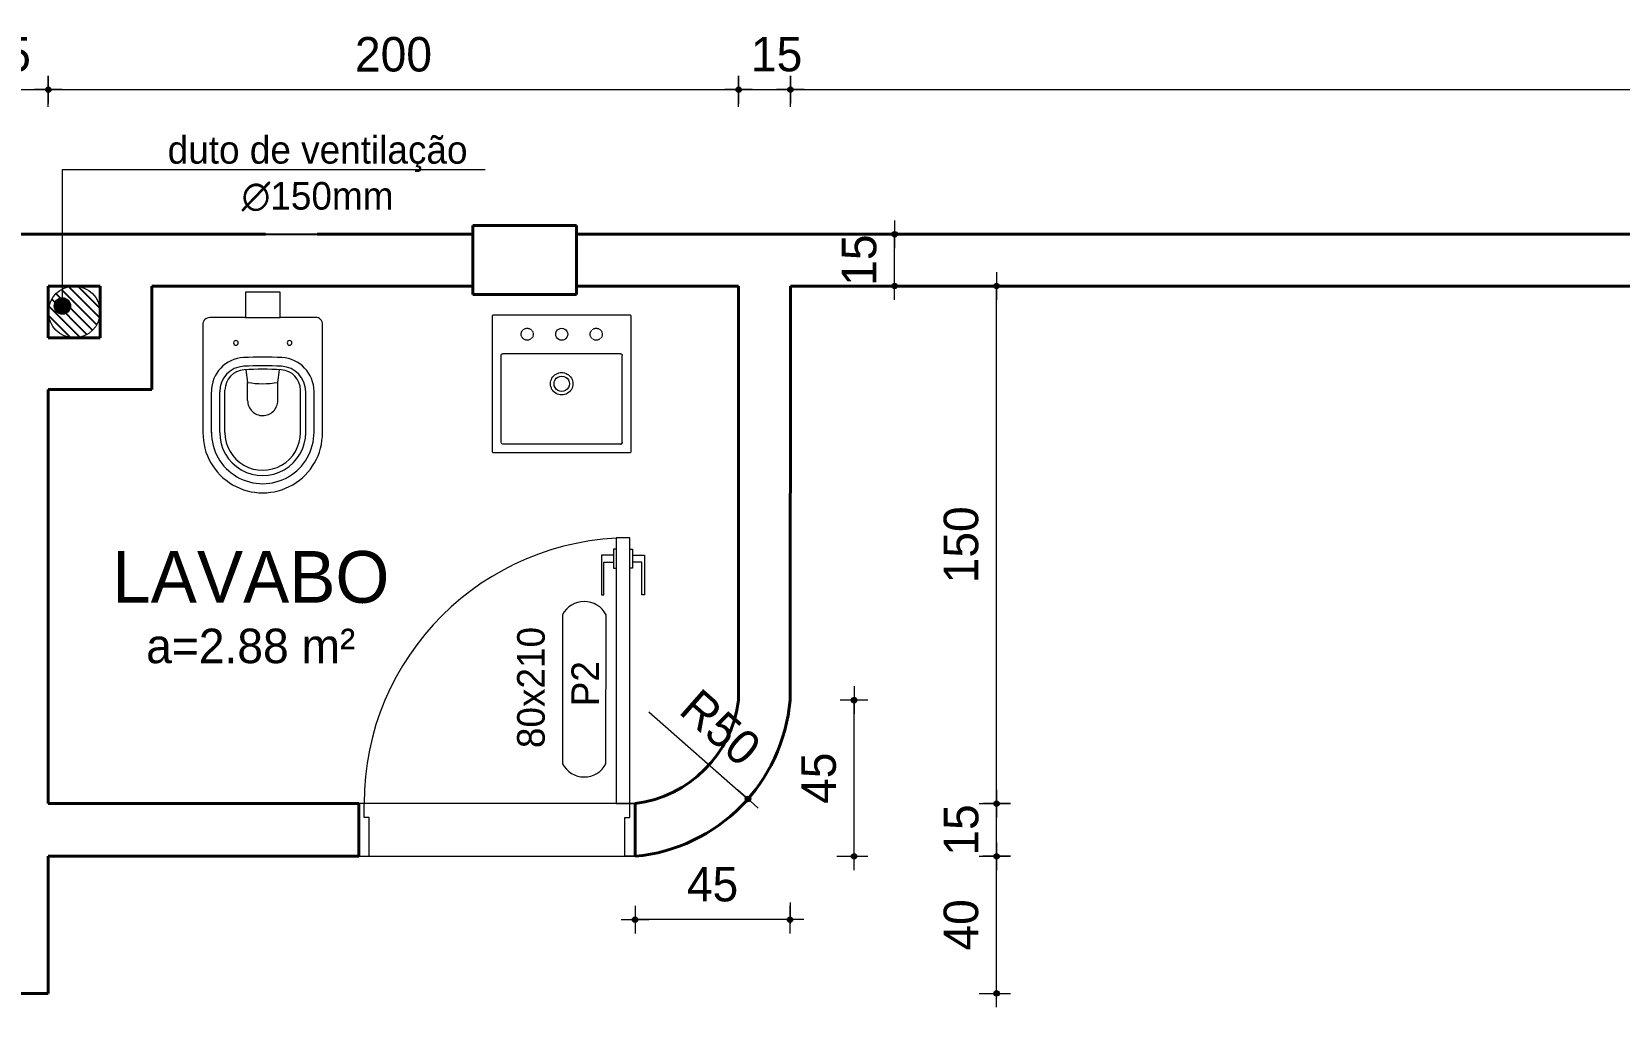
# Model space of a CAD drawing. Header units: millimetres. Extents: x 13204 to 24802, y 21209 to 40694.
# Drawn here: x 19072.3 to 19532, y 33315.8 to 33598.5 of the extents above; entities that cross this region are included whole.
import ezdxf
from ezdxf.enums import TextEntityAlignment as Align

# ---------------------------------------------------------------- set-up
doc = ezdxf.new("R2010")
doc.units = ezdxf.units.MM
doc.linetypes.add('CACHE', pattern=[0.24, 0.12, -0.12])
doc.linetypes.add('CONTINU', pattern=[0])
for name, color, linetype, lineweight in [('COTAS', 30, 'Continuous', 5), ('ESPECARQ', 2, 'Continuous', 20), ('Esquadrias', 2, 'Continuous', 20), ('Louças', 150, 'Continuous', 15), ('PAREDE', 1, 'Continuous', 40), ('Paredes', 1, 'Continuous', 40), ('PISO', 5, 'Continuous', 5), ('TEXTO', 4, 'Continuous', 5)]:
    doc.layers.add(name, color=color, linetype=linetype, lineweight=lineweight)
for name, color, linetype in [('EIXO', 1, 'Continuous'), ('HACHURAS', 8, 'Continuous'), ('PISOPEITORIL', 7, 'Continuous')]:
    doc.layers.add(name, color=color, linetype=linetype)
doc.styles.add('LANA', font='stylu.ttf')
doc.styles.add('REGUA60', font='cityb___.ttf', dxfattribs={"width": 1.4})
doc.dimstyles.new('COTA 50', dxfattribs={"dimscale": 0, "dimtxt": 10, "dimasz": 0.5, "dimexe": 1.25, "dimexo": 5, "dimgap": 5, "dimtad": 1, "dimdec": 0, "dimtxsty": 'LANA', "dimblk": 'cota', "dimcen": 2.5, "dimse2": 1, "dimclrd": 256, "dimclre": 256, "dimclrt": 256, "dimaunit": 1, "dimadec": 0, "dimazin": 0, "dimtfac": 1, "dimtdec": 0, "dimtmove": 0, "dimatfit": 3, "dimldrblk": 'DOTSMALL', "dimfxl": 5, "dimfxlon": 1, "dimtzin": 9, "dimlwd": -1, "dimlwe": -1, "dimarcsym": 0})

# ---------------------------------------------------------------- blocks, each defined once
blk = doc.blocks.new('P20X30V')
at = {"layer": 'Paredes'}
for p, q in [((0.1, 0.15), (-0.1, 0.15)), ((-0.1, 0.15), (-0.1, -0.15)), ((0.1, -0.15), (0.1, 0.15)), ((-0.1, -0.15), (0.1, -0.15)), ((0.0345, -0.1497), (0.0345, -0.1497))]:
    blk.add_line(p, q, dxfattribs=at)
blk = doc.blocks.new('7408317_p')
at = {"layer": 'Louças'}
blk.add_lwpolyline([(200, 198.7), (198.2, 200.5), (-198.3, 200.5), (-200, 198.7), (-200, -197.7), (-198.3, -199.5), (198.2, -199.5), (200, -197.7)], close=True, dxfattribs=at)
at = {"layer": 'Louças', "linetype": 'CACHE'}
for points in [[(-100, 161.5, 1.00004), (-100, 126.5)], [(-100, 126.5, 1.000058), (-100, 161.5)], [(100, 161.5, 1.000022), (100, 126.5)], [(100, 126.5, 1.000056), (100, 161.5)]]:
    blk.add_lwpolyline(points, format="xyb", dxfattribs=at)
at = {"layer": 'Louças', "linetype": 'CONTINU'}
for points in [[(0, 161.5, 1.00026), (0, 126.5)], [(0, 126.5, 1.000277), (0, 161.5)], [(-170.3, 87.5, 0.414587), (-175.3, 82.5)], [(175.4, 82.5, 0.414612), (170.4, 87.5)], [(0, 33, 1.000349), (0, -32)], [(0, 22.7, 1.000759), (0, -21.8)], [(0, -32, 1.000654), (0, 33)], [(0, -21.8, 1.000698), (0, 22.7)], [(-173.6, -173, -0.197042), (-175, -169.5)], [(-175, -169.5, 0.414578), (-170, -174.5)], [(-170, -174.5, -0.19704), (-173.6, -173)], [(170.6, -174.5, 0.413833), (175, -170.1)]]:
    blk.add_lwpolyline(points, format="xyb", dxfattribs=at)
for points in [[(-175, -169.5), (-175.3, 82.5)], [(-170.3, 87.5), (170.4, 87.5)], [(175, -170.1), (175.4, 82.5)], [(-170, -174.5), (170.6, -174.5)]]:
    blk.add_lwpolyline(points, dxfattribs=at)
blk = doc.blocks.new('7113117_p')
at = {"layer": 'Louças'}
blk.add_lwpolyline([(172.9, -144, 0.467984), (153.2, -124.3), (50, -124.3), (50, -50.4), (-50.4, -50.4), (-50.4, -124.3), (-153.6, -124.3, 0.441665), (-173.3, -144), (-173.3, -457.4, 1.008711), (172.9, -457.4)], format="xyb", close=True, dxfattribs=at)
at = {"layer": 'Louças', "linetype": 'CONTINU'}
blk.add_lwpolyline([(-50.4, -124.3), (50, -124.3)], dxfattribs=at)
at = {"layer": 'Louças', "color": 8, "linetype": 'CONTINU'}
for points in [[(-77.7, -190.6, 1), (-77.7, -204.4)], [(-77.7, -204.4, 1), (-77.7, -190.6)], [(77.7, -190.6, 1), (77.7, -204.4)], [(77.7, -204.4, 1), (77.7, -190.6)], [(-55.5, -240.3, 0.40075), (-148.8, -338.1)], [(-55, -265.2, 0.398103), (-124.8, -338.9)], [(-53.8, -275.4, 0.398153), (-109.4, -334.2)], [(55.1, -240.3, 0.027466), (-55.5, -240.3)], [(54.7, -265.2, 0.027933), (-55, -265.2)], [(53.4, -275.4, 0.02758), (-53.8, -275.4)], [(109, -334.2, 0.398153), (53.4, -275.4)], [(124.4, -338.9, 0.398024), (54.7, -265.2)], [(148.4, -338.1, 0.400736), (55.1, -240.3)], [(-43.9, -311.9, 0.088949), (43.5, -312)], [(-43.9, -364.6, 0.417873), (0, -408.2)], [(0, -408.2, 0.414762), (43.5, -364.6)], [(-148.8, -456.1, 1.005641), (148.4, -456.1)], [(-124.8, -457.4, 1.001107), (124.4, -457.1)], [(-109.4, -457.4, 1.001183), (109, -457.1)]]:
    blk.add_lwpolyline(points, format="xyb", dxfattribs=at)
for points in [[(-48.9, -275.2), (-43.9, -311.9)], [(43.5, -312), (48.5, -275.2)], [(-43.9, -364.6), (-43.9, -311.9)], [(43.5, -364.6), (43.5, -312)], [(-148.8, -458.5), (-148.8, -339)], [(-124.8, -457.4), (-124.8, -338.9)], [(-109.4, -457.4), (-109.4, -334.2)], [(109, -457.1), (109, -334.2)], [(124.4, -457.1), (124.4, -338.9)], [(148.4, -458.5), (148.4, -339)]]:
    blk.add_lwpolyline(points, dxfattribs=at)
blk = doc.blocks.new('*U32', base_point=(53084.62, 5208.3))
at = {"layer": 'Esquadrias'}
for p, q in [((53083.12, 5285.3), (53079.12, 5285.3)), ((53079.12, 5285.3), (53079.12, 5208.3)), ((53083.12, 5208.3), (53083.12, 5285.3)), ((53078.37, 5280.3), (53074.87, 5280.3)), ((53074.87, 5280.3), (53074.87, 5268.8)), ((53075.62, 5268.8), (53075.62, 5278.3)), ((53075.62, 5278.3), (53078.37, 5278.3)), ((53079.12, 5282.05), (53078.37, 5282.05)), ((53078.37, 5282.05), (53078.37, 5276.55)), ((53083.12, 5282.05), (53083.87, 5282.05)), ((53083.87, 5282.05), (53083.87, 5276.55)), ((53083.87, 5280.3), (53087.37, 5280.3)), ((53086.62, 5278.3), (53083.87, 5278.3)), ((53086.62, 5268.8), (53086.62, 5278.3)), ((53087.37, 5280.3), (53087.37, 5268.8)), ((53078.37, 5276.55), (53079.12, 5276.55)), ((53083.87, 5276.55), (53083.12, 5276.55)), ((53074.87, 5268.8), (53075.62, 5268.8)), ((53087.37, 5268.8), (53086.62, 5268.8)), ((53006.12, 5208.3), (53004.62, 5208.3)), ((53006.12, 5204.3), (53006.12, 5208.3)), ((53079.12, 5208.3), (53083.12, 5208.3)), ((53083.12, 5208.3), (53084.62, 5208.3)), ((53083.12, 5204.3), (53083.12, 5208.3)), ((53007.62, 5204.3), (53006.12, 5204.3)), ((53007.62, 5193.04), (53007.62, 5204.3)), ((53081.62, 5193.04), (53081.62, 5204.3)), ((53081.62, 5204.3), (53083.12, 5204.3)), ((53004.62, 5193.04), (53007.62, 5193.04)), ((53084.62, 5193.04), (53081.62, 5193.04))]:
    blk.add_line(p, q, dxfattribs=at)
at = {"layer": 'Esquadrias', "color": 0}
blk.add_arc((53083.12, 5208.3), 77, 90, 180, dxfattribs=at)
blk = doc.blocks.new('INDESQ2')
at = {"color": 0, "linetype": 'ByBlock'}
for p, q in [((4.318, 2.959), (-4.318, 2.959)), ((-4.318, 0.438), (4.318, 0.438))]:
    blk.add_line(p, q, dxfattribs=at)
at = {"color": 0}
for centre, start, end in [((-3.665, 1.698), 117.36541, 242.63459), ((3.665, 1.698), 297.36541, 62.63459)]:
    blk.add_arc(centre, 1.42, start, end, dxfattribs=at)
at = {"style": 'REGUA60', "width": 1.4, "flags": 9}
blk.add_attdef('LOCAL', text='', height=1.5, dxfattribs=at).set_placement((-0.08, -4.348), align=Align.CENTER)
at = {"layer": 'ESPECARQ', "color": 0, "style": 'REGUA60'}
for tag, width, p in [('COD', 1.1, (-0.08, 0.951)), ('DIM', 1.4, (-0.08, -2.169))]:
    blk.add_attdef(tag, text='', height=1.5, dxfattribs=dict(at, width=width)).set_placement(p, align=Align.CENTER)
blk = doc.blocks.new('*U70', base_point=(53091.25, 4999.6))
blk = doc.blocks.new('cota')
at = {"layer": 'COTAS'}
blk.add_hatch(color=256, dxfattribs=at).paths.add_polyline_path([(-1.6, 0, 1), (1.6, 0, 1)])
for points in [[(-1.6, 0), (-8, 0)], [(0, 1.6), (0, 8)], [(8, 0), (1.6, 0)], [(0, -8), (0, -1.6)]]:
    blk.add_lwpolyline(points, dxfattribs=at)
blk.add_circle((0, 0), 1.6, dxfattribs=at)
blk = doc.blocks.new('*D236')
at = {"layer": 'COTAS', "transparency": 16777216}
for p, q in [((19052.09, 33576.69), (19052.09, 33582.94)), ((19052.59, 33581.69), (19076.59, 33581.69))]:
    blk.add_line(p, q, dxfattribs=at)
at = {"layer": 'Defpoints', "color": 0, "transparency": 16777216}
for p in [(19077.09, 33581.69), (19077.09, 33434.78), (19052.09, 33424.78)]:
    blk.add_point(p, dxfattribs=at)
at = {"layer": 'COTAS', "transparency": 16777216, "xscale": 0.5, "yscale": 0.5, "zscale": 0.5, "rotation": 180}
blk.add_blockref('cota', (19052.09, 33581.69), dxfattribs=at)
at = {"layer": 'COTAS', "transparency": 16777216, "xscale": 0.5, "yscale": 0.5, "zscale": 0.5}
blk.add_blockref('cota', (19077.09, 33581.69), dxfattribs=at)
at = {"layer": 'COTAS', "transparency": 16777216, "insert": (19064.59, 33591.91), "char_height": 10, "attachment_point": 5, "style": 'LANA'}
blk.add_mtext('25', dxfattribs=at)
blk = doc.blocks.new('_DotSmall')
at = {"layer": 'PAREDE', "color": 0, "const_width": 0.5}
blk.add_lwpolyline([(-0.0625, 0, 1), (0.0625, 0, 1)], format="xyb", close=True, dxfattribs=at)
blk = doc.blocks.new('*D237')
at = {"layer": 'COTAS', "transparency": 16777216}
for p, q in [((19077.09, 33576.69), (19077.09, 33582.94)), ((19077.59, 33581.69), (19276.51, 33581.69))]:
    blk.add_line(p, q, dxfattribs=at)
at = {"layer": 'Defpoints', "color": 0, "transparency": 16777216}
for p in [(19277.01, 33581.69), (19277.01, 33524.78), (19077.09, 33434.78)]:
    blk.add_point(p, dxfattribs=at)
at = {"layer": 'COTAS', "transparency": 16777216, "xscale": 0.5, "yscale": 0.5, "zscale": 0.5, "rotation": 180}
blk.add_blockref('cota', (19077.09, 33581.69), dxfattribs=at)
at = {"layer": 'COTAS', "transparency": 16777216, "xscale": 0.5, "yscale": 0.5, "zscale": 0.5}
blk.add_blockref('cota', (19277.01, 33581.69), dxfattribs=at)
at = {"layer": 'COTAS', "transparency": 16777216, "insert": (19177.05, 33591.87), "char_height": 10, "attachment_point": 5, "style": 'LANA'}
blk.add_mtext('200', dxfattribs=at)
blk = doc.blocks.new('*D238')
at = {"layer": 'COTAS', "transparency": 16777216}
for p, q in [((19277.01, 33576.69), (19277.01, 33582.94)), ((19277.51, 33581.69), (19291.51, 33581.69))]:
    blk.add_line(p, q, dxfattribs=at)
at = {"layer": 'Defpoints', "color": 0, "transparency": 16777216}
for p in [(19292.01, 33581.69), (19277.01, 33524.78), (19292.01, 33524.78)]:
    blk.add_point(p, dxfattribs=at)
at = {"layer": 'COTAS', "transparency": 16777216, "xscale": 0.5, "yscale": 0.5, "zscale": 0.5, "rotation": 180}
blk.add_blockref('cota', (19277.01, 33581.69), dxfattribs=at)
at = {"layer": 'COTAS', "transparency": 16777216, "xscale": 0.5, "yscale": 0.5, "zscale": 0.5}
blk.add_blockref('cota', (19292.01, 33581.69), dxfattribs=at)
at = {"layer": 'COTAS', "transparency": 16777216, "insert": (19288.01, 33591.91), "char_height": 10, "attachment_point": 5, "style": 'LANA'}
blk.add_mtext('15', dxfattribs=at)
blk = doc.blocks.new('*D239')
at = {"layer": 'COTAS', "transparency": 16777216}
for p, q in [((19292.01, 33576.69), (19292.01, 33582.94)), ((19292.51, 33581.69), (20099.04, 33581.69))]:
    blk.add_line(p, q, dxfattribs=at)
at = {"layer": 'Defpoints', "color": 0, "transparency": 16777216}
for p in [(20099.54, 33581.69), (19292.01, 33524.78), (20099.54, 33524.78)]:
    blk.add_point(p, dxfattribs=at)
at = {"layer": 'COTAS', "transparency": 16777216, "xscale": 0.5, "yscale": 0.5, "zscale": 0.5, "rotation": 180}
blk.add_blockref('cota', (19292.01, 33581.69), dxfattribs=at)
at = {"layer": 'COTAS', "transparency": 16777216, "xscale": 0.5, "yscale": 0.5, "zscale": 0.5}
blk.add_blockref('cota', (20099.54, 33581.69), dxfattribs=at)
at = {"layer": 'COTAS', "transparency": 16777216, "insert": (19695.77, 33591.9), "char_height": 10, "attachment_point": 5, "style": 'LANA'}
blk.add_mtext('808', dxfattribs=at)
blk = doc.blocks.new('*D301')
at = {"layer": 'COTAS', "transparency": 16777216}
for p, q in [((19351.71, 33320.28), (19351.71, 33359.02)), ((19346.71, 33319.78), (19352.96, 33319.78))]:
    blk.add_line(p, q, dxfattribs=at)
at = {"layer": 'Defpoints', "color": 0, "transparency": 16777216}
for p in [(19077.09, 33359.52), (19351.71, 33359.52), (19077.09, 33319.78)]:
    blk.add_point(p, dxfattribs=at)
at = {"layer": 'COTAS', "transparency": 16777216, "xscale": 0.5, "yscale": 0.5, "zscale": 0.5}
for p, rotation in [((19351.71, 33359.52), 90), ((19351.71, 33319.78), 270)]:
    blk.add_blockref('cota', p, dxfattribs=dict(at, rotation=rotation))
at = {"layer": 'COTAS', "transparency": 16777216, "insert": (19341.45, 33339.65), "char_height": 10, "attachment_point": 5, "rotation": 90, "style": 'LANA'}
blk.add_mtext('40', dxfattribs=at)
blk = doc.blocks.new('*D302')
at = {"layer": 'COTAS', "transparency": 16777216}
for p, q in [((19351.71, 33360.02), (19351.71, 33374.28)), ((19346.71, 33359.52), (19352.96, 33359.52))]:
    blk.add_line(p, q, dxfattribs=at)
at = {"layer": 'Defpoints', "color": 0, "transparency": 16777216}
for p in [(19077.09, 33374.78), (19351.71, 33374.78), (19077.09, 33359.52)]:
    blk.add_point(p, dxfattribs=at)
at = {"layer": 'COTAS', "transparency": 16777216, "xscale": 0.5, "yscale": 0.5, "zscale": 0.5}
for p, rotation in [((19351.71, 33374.78), 90), ((19351.71, 33359.52), 270)]:
    blk.add_blockref('cota', p, dxfattribs=dict(at, rotation=rotation))
at = {"layer": 'COTAS', "transparency": 16777216, "insert": (19341.5, 33367.15), "char_height": 10, "attachment_point": 5, "rotation": 90, "style": 'LANA'}
blk.add_mtext('15', dxfattribs=at)
blk = doc.blocks.new('*D303')
at = {"layer": 'COTAS', "transparency": 16777216}
for p, q in [((19351.71, 33375.28), (19351.71, 33524.28)), ((19346.71, 33374.78), (19352.96, 33374.78))]:
    blk.add_line(p, q, dxfattribs=at)
at = {"layer": 'Defpoints', "color": 0, "transparency": 16777216}
for p in [(19277.01, 33524.78), (19351.71, 33524.78), (19077.09, 33374.78)]:
    blk.add_point(p, dxfattribs=at)
at = {"layer": 'COTAS', "transparency": 16777216, "xscale": 0.5, "yscale": 0.5, "zscale": 0.5}
for p, rotation in [((19351.71, 33524.78), 90), ((19351.71, 33374.78), 270)]:
    blk.add_blockref('cota', p, dxfattribs=dict(at, rotation=rotation))
at = {"layer": 'COTAS', "transparency": 16777216, "insert": (19341.46, 33449.78), "char_height": 10, "attachment_point": 5, "rotation": 90, "style": 'LANA'}
blk.add_mtext('150', dxfattribs=at)
blk = doc.blocks.new('*D304')
at = {"layer": 'COTAS', "transparency": 16777216}
for p, q in [((19322.18, 33525.28), (19322.18, 33539.28)), ((19317.18, 33524.78), (19323.43, 33524.78))]:
    blk.add_line(p, q, dxfattribs=at)
at = {"layer": 'Defpoints', "color": 0, "transparency": 16777216}
for p in [(19262.09, 33539.78), (19322.18, 33539.78), (19277.01, 33524.78)]:
    blk.add_point(p, dxfattribs=at)
at = {"layer": 'COTAS', "transparency": 16777216, "xscale": 0.5, "yscale": 0.5, "zscale": 0.5}
for p, rotation in [((19322.18, 33539.78), 90), ((19322.18, 33524.78), 270)]:
    blk.add_blockref('cota', p, dxfattribs=dict(at, rotation=rotation))
at = {"layer": 'COTAS', "transparency": 16777216, "insert": (19311.96, 33532.28), "char_height": 10, "attachment_point": 5, "rotation": 90, "style": 'LANA'}
blk.add_mtext('15', dxfattribs=at)
blk = doc.blocks.new('*D305')
at = {"layer": 'COTAS', "transparency": 16777216}
blk.add_line((19251.03, 33401.37), (19279.32, 33376.48), dxfattribs=at)
at = {"layer": 'Defpoints', "color": 0, "transparency": 16777216}
for p in [(19242.45, 33408.92), (19279.7, 33376.15)]:
    blk.add_point(p, dxfattribs=at)
at = {"layer": 'COTAS', "transparency": 16777216, "xscale": 0.5, "yscale": 0.5, "zscale": 0.5, "rotation": 318.6591417997342}
blk.add_blockref('cota', (19279.7, 33376.15), dxfattribs=at)
at = {"layer": 'COTAS', "transparency": 16777216, "insert": (19271.76, 33396.79), "char_height": 10, "attachment_point": 5, "rotation": 318.6591, "style": 'LANA'}
blk.add_mtext('R50', dxfattribs=at)
blk = doc.blocks.new('*D306')
at = {"layer": 'COTAS', "transparency": 16777216}
for p, q in [((19291.89, 33346.17), (19291.89, 33339.92)), ((19291.39, 33341.17), (19247.51, 33341.17))]:
    blk.add_line(p, q, dxfattribs=at)
at = {"layer": 'Defpoints', "color": 0, "transparency": 16777216}
for p in [(19291.89, 33404.78), (19247.01, 33359.52), (19247.01, 33341.17)]:
    blk.add_point(p, dxfattribs=at)
at = {"layer": 'COTAS', "transparency": 16777216, "xscale": 0.5, "yscale": 0.5, "zscale": 0.5, "rotation": 180}
blk.add_blockref('cota', (19247.01, 33341.17), dxfattribs=at)
at = {"layer": 'COTAS', "transparency": 16777216, "xscale": 0.5, "yscale": 0.5, "zscale": 0.5}
blk.add_blockref('cota', (19291.89, 33341.17), dxfattribs=at)
at = {"layer": 'COTAS', "transparency": 16777216, "insert": (19269.45, 33351.39), "char_height": 10, "attachment_point": 5, "style": 'LANA'}
blk.add_mtext('45', dxfattribs=at)
blk = doc.blocks.new('*D307')
at = {"layer": 'COTAS', "transparency": 16777216}
for p, q in [((19310.45, 33360.02), (19310.45, 33404.28)), ((19305.45, 33359.52), (19311.7, 33359.52))]:
    blk.add_line(p, q, dxfattribs=at)
at = {"layer": 'Defpoints', "color": 0, "transparency": 16777216}
for p in [(19291.89, 33404.78), (19310.45, 33404.78), (19247.01, 33359.52)]:
    blk.add_point(p, dxfattribs=at)
at = {"layer": 'COTAS', "transparency": 16777216, "xscale": 0.5, "yscale": 0.5, "zscale": 0.5}
for p, rotation in [((19310.45, 33404.78), 90), ((19310.45, 33359.52), 270)]:
    blk.add_blockref('cota', p, dxfattribs=dict(at, rotation=rotation))
at = {"layer": 'COTAS', "transparency": 16777216, "insert": (19300.23, 33382.15), "char_height": 10, "attachment_point": 5, "rotation": 90, "style": 'LANA'}
blk.add_mtext('45', dxfattribs=at)

msp = doc.modelspace()

# ---------------------------------------------------------------- hatches: boundary and pattern name
at = {"layer": 'HACHURAS'}
h = msp.add_hatch(dxfattribs=at)
h.set_pattern_fill('_USER', color=256, scale=2, angle=135, style=0, pattern_type=0)
h.set_pattern_definition([(135, (19092.0869, 33509.7762), (-1.41421, -1.41421), [])])
edge = h.paths.add_edge_path()
edge.add_arc((19084.59, 33517.28), 7.5, 0, 360)
at = {"layer": 'TEXTO'}
h = msp.add_hatch(color=256, dxfattribs=at)
edge = h.paths.add_edge_path()
edge.add_arc((19081.16, 33518.99), 2.38, 0, 360)

# ---------------------------------------------------------------- linework, layer by layer
at = {"layer": 'EIXO', "color": 1}
for points in [[(18888.49, 33539.78), (19200.04, 33539.78)], [(19230.04, 33539.78), (19657.49, 33539.78)]]:
    msp.add_lwpolyline(points, dxfattribs=at)
at = {"layer": 'Esquadrias'}
msp.add_circle((19084.59, 33517.28), 7.5, dxfattribs=at)
at = {"layer": 'PAREDE', "color": 6}
for p, q in [((19139.99, 33539.78), (18889.99, 33539.78)), ((19154.99, 33539.78), (19200.04, 33539.78)), ((19230.04, 33539.78), (19524.99, 33539.78))]:
    msp.add_line(p, q, dxfattribs=at)
at = {"layer": 'PAREDE'}
for p, q in [((19262.09, 33539.78), (19657.49, 33539.78)), ((19107.09, 33524.78), (19200.04, 33524.78)), ((19230.04, 33524.78), (19277.01, 33524.78)), ((19277.01, 33524.78), (19277.01, 33404.78)), ((19291.89, 33404.78), (19292.01, 33524.78)), ((19292.01, 33524.78), (19657.49, 33524.78)), ((19077.09, 33374.78), (19077.09, 33494.78)), ((19077.09, 33494.78), (19077.09, 33374.78)), ((19077.09, 33374.78), (19167.01, 33374.78)), ((19167.01, 33374.78), (19167.01, 33359.52)), ((19247.01, 33374.78), (19247.01, 33359.52)), ((19077.09, 33319.78), (19077.09, 33359.52)), ((19077.09, 33359.52), (19167.01, 33359.52))]:
    msp.add_line(p, q, dxfattribs=at)
for centre, radius, start, end in [((19242.62, 33409.17), 34.67, 277.2785, 352.7215), ((19242.45, 33408.92), 49.61, 275.2741, 355.2079)]:
    msp.add_arc(centre, radius, start, end, dxfattribs=at)
at = {"layer": 'Paredes'}
for p, q in [((19092.09, 33524.78), (19077.09, 33524.78)), ((19077.09, 33509.78), (19077.09, 33524.78)), ((19092.09, 33509.78), (19092.09, 33524.78)), ((19107.09, 33494.78), (19107.09, 33524.78)), ((19092.09, 33509.78), (19077.09, 33509.78)), ((19107.09, 33494.78), (19077.09, 33494.78)), ((19024.54, 33319.78), (19077.09, 33319.78))]:
    msp.add_line(p, q, dxfattribs=at)
at = {"layer": 'PISO'}
msp.add_lwpolyline([(19167.01, 33374.78), (19167.01, 33359.52), (19247.01, 33359.52), (19247.01, 33374.78)], close=True, dxfattribs=at)
at = {"layer": 'TEXTO'}
for p, q in [((19081.16, 33518.99), (19081.16, 33558.59)), ((19081.16, 33558.59), (19203.61, 33558.59))]:
    msp.add_line(p, q, dxfattribs=at)
msp.add_circle((19081.16, 33518.99), 2.38, dxfattribs=at)

# ---------------------------------------------------------------- block references
at = {"layer": 'Esquadrias', "color": 5}
msp.add_blockref('*U32', (19247.01, 33374.78), dxfattribs=at)
at = {"layer": 'Louças', "yscale": 0.1000000000349246, "zscale": 0.1}
for name, p, xscale in [('7113117_p', (19139.19, 33528.05), 0.1000000000349246), ('7408317_p', (19225.77, 33496.41), -0.1000000000349246)]:
    msp.add_blockref(name, p, dxfattribs=dict(at, xscale=xscale))
at = {"layer": 'PISOPEITORIL', "xscale": 100, "yscale": 100, "zscale": 100, "rotation": 90}
msp.add_blockref('P20X30V', (19215.04, 33532.28), dxfattribs=at)
at = {"layer": 'TEXTO'}
ref = msp.add_blockref('*U70', (19135.72, 33432.99), dxfattribs=at)
ref.add_attrib('AMBIENTE', 'LAVABO', dxfattribs={"color": 0, "height": 15, "style": 'LANA'}).set_placement((19135.72, 33432.99), align=Align.CENTER)
ref.add_attrib('ÁREA', 'a=2.88 m²', dxfattribs={"color": 0, "height": 10, "style": 'LANA'}).set_placement((19135.72, 33415.49), align=Align.CENTER)
ref = msp.add_blockref('INDESQ2', (19223.8, 33407.95), dxfattribs=dict(at, xscale=4.999999999999704, yscale=4.999999999999704, zscale=4.999999999999704, rotation=269.9933850202379))
ref.add_attrib('COD', 'P2', dxfattribs={"layer": 'ESPECARQ', "color": 0, "height": 8, "rotation": 89.9934, "style": 'LANA'}).set_placement((19236.58, 33409.54), align=Align.CENTER)
ref.add_attrib('DIM', '80x210', dxfattribs={"layer": 'ESPECARQ', "color": 0, "height": 8, "rotation": 89.9934, "style": 'LANA'}).set_placement((19220.85, 33408.43), align=Align.CENTER)

# ---------------------------------------------------------------- texts
at = {"layer": 'TEXTO', "insert": (19155.07, 33557.32), "char_height": 8, "width": 175.9752, "attachment_point": 5, "style": 'LANA'}
msp.add_mtext('duto de ventilação\\P∅150mm', dxfattribs=at)

# ---------------------------------------------------------------- dimensions: what is measured, and where the dimension line sits
at = {"layer": 'COTAS'}
for base, p1, p2, picture, middle in [((19077.09, 33581.69), (19052.09, 33424.78), (19077.09, 33434.78), '*D236', (19064.59, 33581.69)), ((19292.01, 33581.69), (19277.01, 33524.78), (19292.01, 33524.78), '*D238', (19288.01, 33581.69))]:
    dim = msp.add_linear_dim(base=base, p1=p1, p2=p2, dimstyle='COTA 50', override={"dimscale": 1, "dimtmove": 1}, dxfattribs=at)
    dim.commit()
    dim.dimension.update_dxf_attribs({"geometry": picture, "text_midpoint": middle, "dimtype": 160})
for base, p1, p2, override, picture, middle in [((19277.01, 33581.69), (19077.09, 33434.78), (19277.01, 33524.78), {"dimscale": 1, "dimtmove": 1}, '*D237', (19177.05, 33591.87)), ((20099.54, 33581.69), (19292.01, 33524.78), (20099.54, 33524.78), {"dimscale": 1, "dimtmove": 1}, '*D239', (19695.77, 33591.9)), ((19247.01, 33341.17), (19291.89, 33404.78), (19247.01, 33359.52), {"dimscale": 1}, '*D306', (19269.45, 33351.39))]:
    dim = msp.add_linear_dim(base=base, p1=p1, p2=p2, dimstyle='COTA 50', override=override, dxfattribs=at)
    dim.commit()
    dim.dimension.update_dxf_attribs({"geometry": picture, "text_midpoint": middle})
for base, p1, p2, picture, middle in [((19322.18, 33539.78), (19277.01, 33524.78), (19262.09, 33539.78), '*D304', (19322.18, 33532.28)), ((19351.71, 33374.78), (19077.09, 33359.52), (19077.09, 33374.78), '*D302', (19351.71, 33367.15))]:
    dim = msp.add_linear_dim(base=base, p1=p1, p2=p2, angle=90, dimstyle='COTA 50', override={"dimscale": 1, "dimtmove": 1}, dxfattribs=at)
    dim.commit()
    dim.dimension.update_dxf_attribs({"geometry": picture, "text_midpoint": middle, "dimtype": 160})
for base, p1, p2, override, picture, middle in [((19351.71, 33524.78), (19077.09, 33374.78), (19277.01, 33524.78), {"dimscale": 1, "dimtmove": 1}, '*D303', (19341.46, 33449.78)), ((19310.45, 33404.78), (19247.01, 33359.52), (19291.89, 33404.78), {"dimscale": 1}, '*D307', (19300.23, 33382.15)), ((19351.71, 33359.52), (19077.09, 33319.78), (19077.09, 33359.52), {"dimscale": 1}, '*D301', (19341.45, 33339.65))]:
    dim = msp.add_linear_dim(base=base, p1=p1, p2=p2, angle=90, dimstyle='COTA 50', override=override, dxfattribs=at)
    dim.commit()
    dim.dimension.update_dxf_attribs({"geometry": picture, "text_midpoint": middle})
dim = msp.add_radius_dim(center=(19242.45, 33408.92), mpoint=(19279.7, 33376.15), dimstyle='COTA 50', override={"dimscale": 1}, dxfattribs=at)
dim.commit()
dim.dimension.update_dxf_attribs({"geometry": '*D305', "text_midpoint": (19264.99, 33389.09), "dimtype": 164})

doc.saveas('drawing.dxf')
